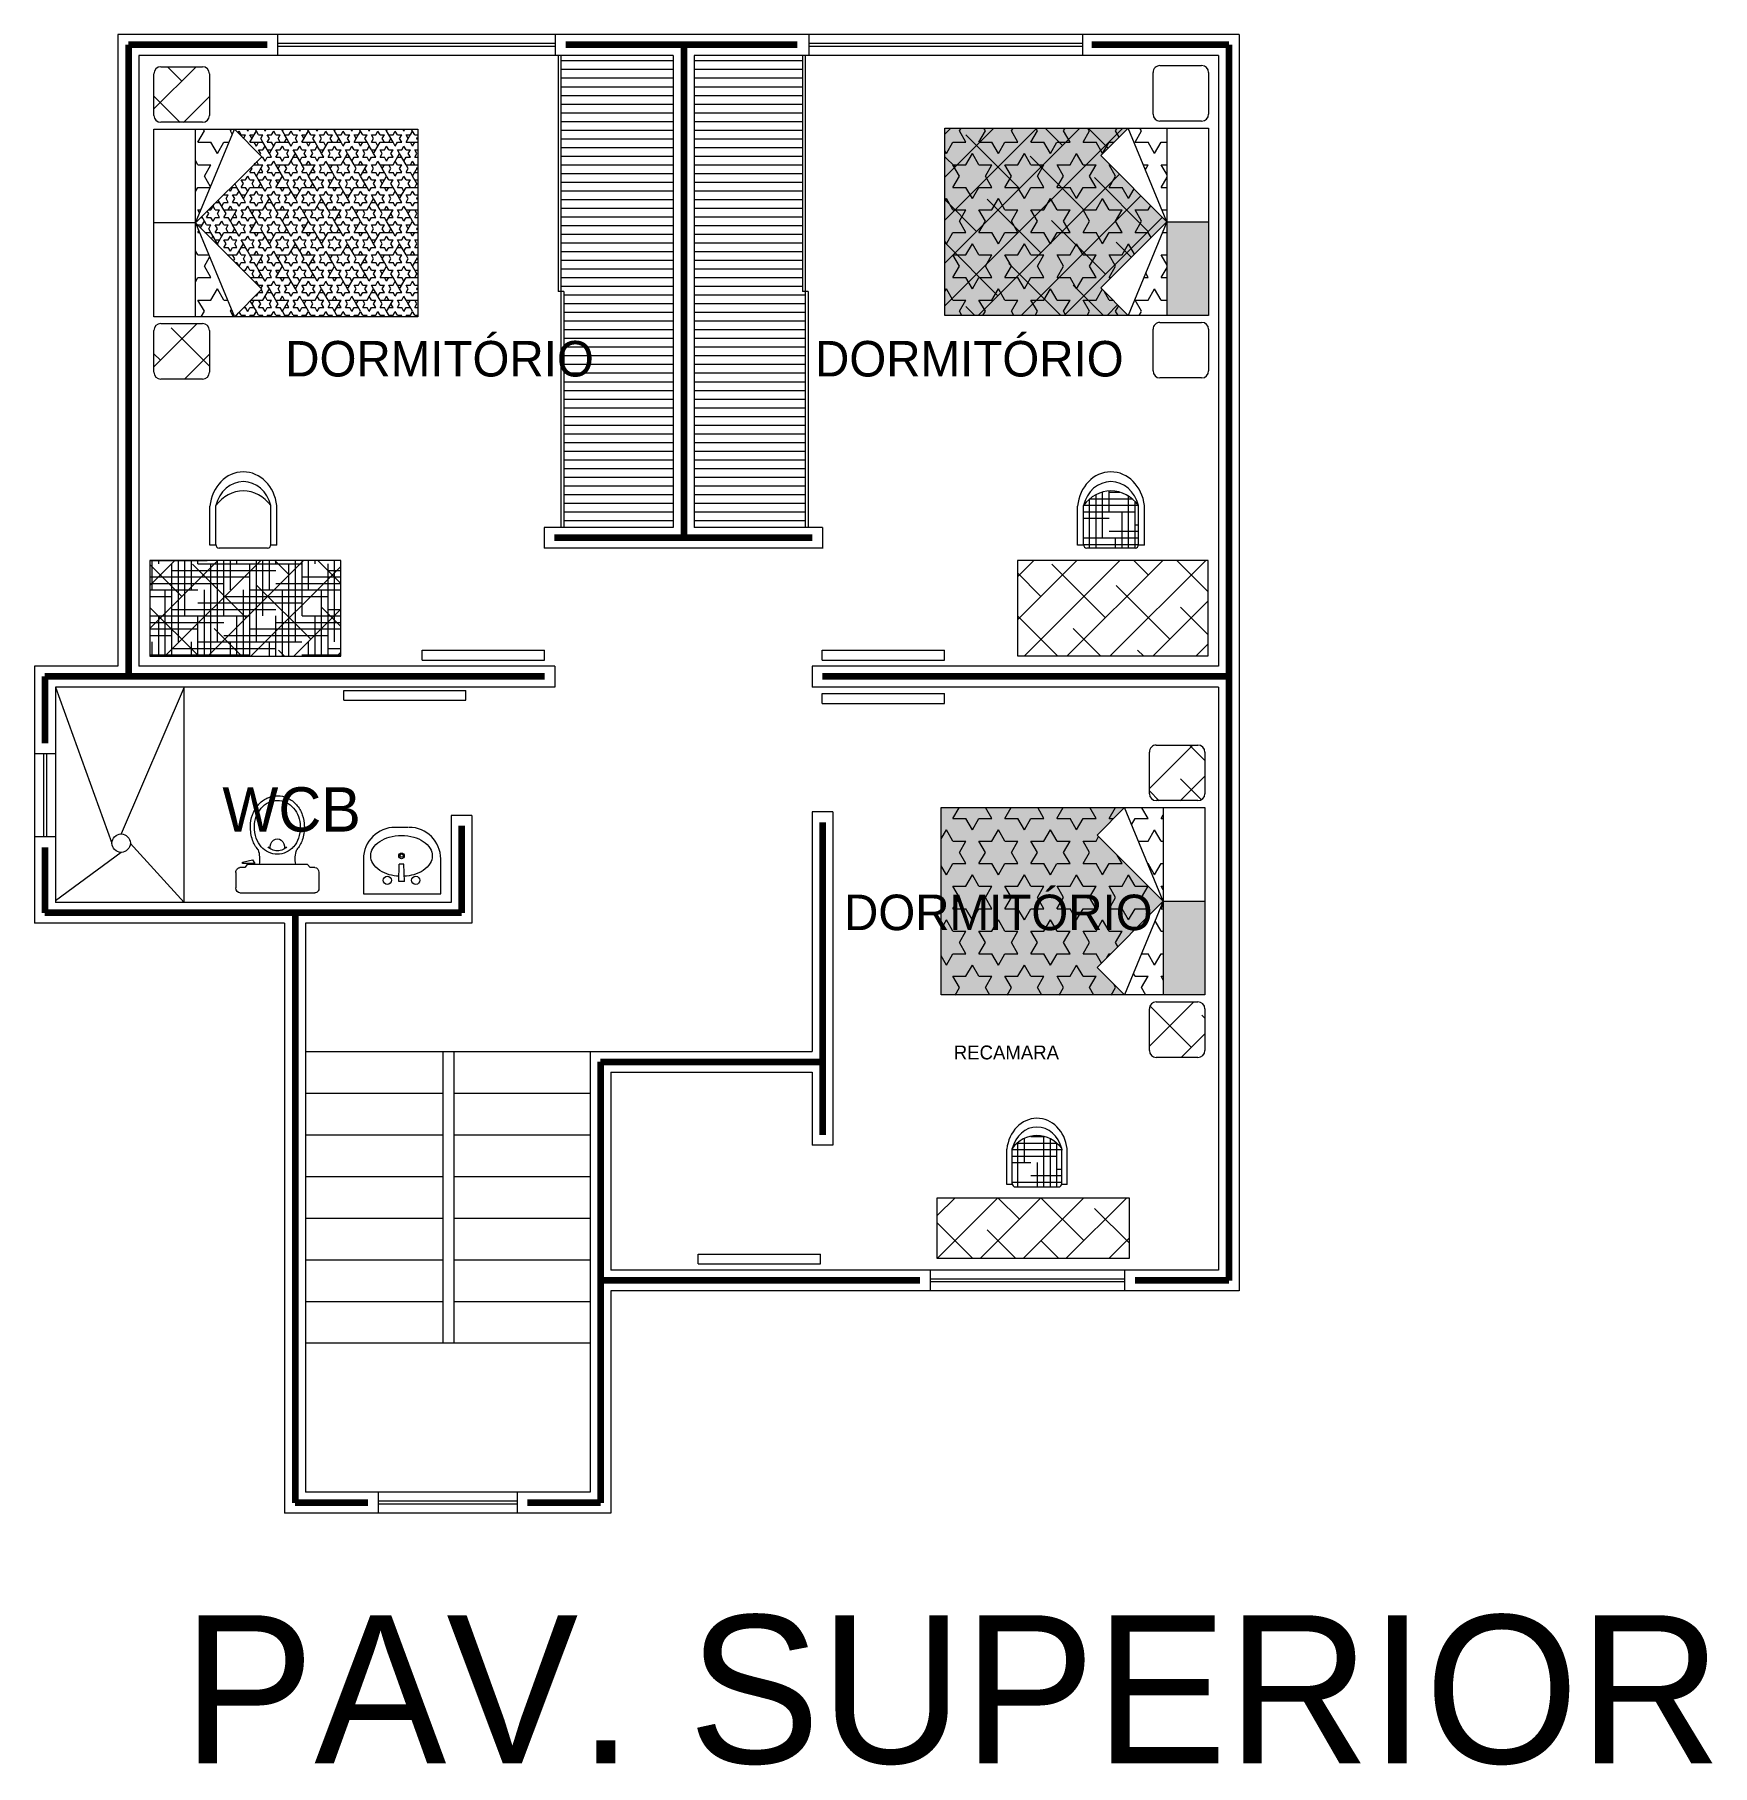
# Model space of a CAD drawing. Header units: millimetres. Extents: x 180.2 to 212.9, y 178.4 to 260.3.
# Drawn here: x 193.81 to 205.15, y 242.75 to 254.45 of the extents above; entities that cross this region are included whole.
import ezdxf

# ---------------------------------------------------------------- set-up
doc = ezdxf.new("R2010")
doc.units = ezdxf.units.MM
for name, color, linetype, lineweight in [('eje', 141, 'Continuous', 100), ('fachda 1', 84, 'Continuous', 13), ('muebles', 6, 'Continuous', 15), ('muros', 1, 'Continuous', 18), ('niveles', 56, 'Continuous', 13), ('pisos', 42, 'Continuous', 5), ('puertas y ventanas', 177, 'Continuous', 15), ('ventanas', 4, 'Continuous', 15)]:
    doc.layers.add(name, color=color, linetype=linetype, lineweight=lineweight)
pattern_1 = [(0, (137.90045, 78.770634), (0.17596875, 0.043992187), [0.703875, -0.3519375]), (90, (137.90045, 78.770634), (-0.043992188, -0.17596875), [0.703875, -0.3519375])]
pattern_2 = [(45, (137.90045, 78.77063), (-0.14516681, 0.14516681), []), (135, (137.90045, 78.77063), (-0.43550044, 0.14516681), [0.5132422, -0.3079453])]
pattern_3 = [(0, (137.90045, 78.770634), (0, 0.050797803), [0.029328125, -0.029328125]), (60, (137.90045, 78.770634), (-0.043992188, 0.025398901), [0.029328125, -0.029328125]), (120, (137.915114, 78.796033), (-0.043992188, -0.025398901), [0.029328125, -0.029328125])]
pattern_4 = [(0, (137.90045, 78.77063), (0, 0.15239341), [0.08798437, -0.08798437]), (60, (137.90045, 78.77063), (-0.13197656, 0.0761967), [0.08798437, -0.08798437]), (120, (137.94444, 78.84683), (-0.13197656, -0.0761967), [0.08798437, -0.08798437])]

# ---------------------------------------------------------------- blocks, each defined once
blk = doc.blocks.new('A$C240D088B')
for p, q in [((0, 1.446), (0, 0.696)), ((1.5, 1.446), (0, 1.446)), ((1.5, 0.696), (1.5, 1.446)), ((0, 0.696), (1.5, 0.696)), ((1.5, 0.696), (1.05, 0.696)), ((0.503, 0.575), (0.549, 0.575)), ((0.503, 0.575), (0.503, 0.264)), ((0.549, 0.569), (0.549, 0.264)), ((0.576, 0.599), (0.955, 0.599)), ((0.981, 0.575), (1.028, 0.575)), ((0.982, 0.569), (0.982, 0.264)), ((1.028, 0.575), (1.028, 0.267))]:
    blk.add_line(p, q)
for centre, major_axis, start_param, end_param in [((0.576, 0.569), (0, 0.03), 0, 1.570796), ((0.955, 0.569), (0, 0.03), 4.712389, 6.283185), ((0.765, 0.301), (0, 0.302), 1.693833, 4.600285), ((0.765, 0.331), (0, 0.256), 1.836941, 4.446244), ((0.765, 0.472), (0, 0.323), 2.270248, 4.012938)]:
    blk.add_ellipse(centre, major_axis=major_axis, ratio=0.875, start_param=start_param, end_param=end_param)
blk = doc.blocks.new('A$C1EAA5CD8')
at = {"layer": 'muebles'}
for p, q in [((0.05, 2.25), (0.35, 2.25)), ((0, 1.9), (0, 2.2)), ((0.4, 2.2), (0.4, 1.9)), ((0, 0.45), (0, 1.8)), ((0, 1.8), (1.9, 1.8)), ((0.35, 1.85), (0.05, 1.85)), ((0.3, 1.125), (0.58, 1.8)), ((0.3, 0.45), (0.3, 1.8)), ((0.58, 1.8), (0.777, 1.602)), ((1.9, 1.8), (1.9, 0.45)), ((0.3, 1.125), (0.777, 1.602)), ((0.3, 1.125), (0, 1.125)), ((0.3, 1.125), (0.58, 0.45)), ((0.3, 1.125), (0.777, 0.648)), ((0.58, 0.45), (0.777, 0.648)), ((1.9, 0.45), (0, 0.45)), ((0.05, 0.4), (0.35, 0.4)), ((0, 0.05), (0, 0.35)), ((0.4, 0.35), (0.4, 0.05)), ((0.35, 0), (0.05, 0))]:
    blk.add_line(p, q, dxfattribs=at)
for centre, start, end in [((0.05, 2.2), 90, 180), ((0.35, 2.2), 0, 90), ((0.05, 1.9), 180, 270), ((0.35, 1.9), 270, 0), ((0.05, 0.35), 90, 180), ((0.35, 0.35), 0, 90), ((0.05, 0.05), 180, 270), ((0.35, 0.05), 270, 0)]:
    blk.add_arc(centre, 0.05, start, end, dxfattribs=at)

msp = doc.modelspace()

# ---------------------------------------------------------------- hatches: boundary and pattern name
at = {"layer": 'muebles', "linetype": 'Continuous'}
h = msp.add_hatch(dxfattribs=at)
h.set_pattern_fill('LINE', color=256, scale=0.46925, style=0)
h.set_pattern_definition([(0, (137.90045, 78.770634), (0, 0.05865625), [])])
h.paths.add_polyline_path([(199.001, 254.305), (198.269, 254.305), (198.269, 251.114), (199.02, 251.114), (199.02, 252.71), (199.001, 252.71)])
h.paths.add_polyline_path([(198.128, 253.508), (198.128, 254.305), (197.368, 254.305), (197.368, 252.71), (197.387, 252.71), (197.387, 251.114), (198.128, 251.114)])
h = msp.add_hatch(dxfattribs=at)
h.set_pattern_fill('ANSI38', color=256, scale=1.642375, style=0)
h.set_pattern_definition(pattern_2)
h.paths.add_polyline_path([(194.617, 253.9, 0.414214), (194.664, 253.853), (194.945, 253.853, 0.414214), (194.992, 253.9), (194.992, 254.182, 0.414214), (194.945, 254.229), (194.664, 254.229, 0.414214), (194.617, 254.182)])
h.paths.add_polyline_path([(194.945, 252.117, 0.414214), (194.992, 252.164), (194.992, 252.445, 0.414214), (194.945, 252.492), (194.664, 252.492, 0.414214), (194.617, 252.445), (194.617, 252.164, 0.414214), (194.664, 252.117)])
h.paths.add_polyline_path([(195.88, 250.246), (195.88, 250.891), (194.59, 250.891), (194.59, 250.246)])
h = msp.add_hatch(dxfattribs=at)
h.set_pattern_fill('STARS', color=256, scale=0.234625, style=0)
h.set_pattern_definition(pattern_3)
h.paths.add_polyline_path([(196.4, 253.806), (195.161, 253.806), (195.346, 253.621), (194.898, 253.173), (195.346, 252.725), (195.161, 252.539), (196.4, 252.539)])
h = msp.add_hatch(dxfattribs=at)
h.set_pattern_fill('STARS', color=256, scale=0.703875, style=0)
h.set_pattern_definition(pattern_4)
h.paths.add_polyline_path([(195.346, 253.621), (194.898, 253.173), (195.346, 252.725), (195.161, 252.539), (196.4, 252.539), (196.4, 253.806), (195.161, 253.806)])
h.paths.add_polyline_path([(194.898, 253.173), (195.161, 253.806), (194.898, 253.806)])
h.paths.add_polyline_path([(194.898, 252.539), (195.161, 252.539), (194.898, 253.173)])
h = msp.add_hatch(dxfattribs=at)
h.set_pattern_fill('STARS', color=256, scale=0.234625, style=0)
h.set_pattern_definition(pattern_3)
h.paths.add_polyline_path([(199.963, 252.547), (201.203, 252.547), (201.017, 252.733), (201.465, 253.181), (201.017, 253.629), (201.203, 253.814), (199.963, 253.814)])
h.paths.add_polyline_path([(201.465, 252.547), (201.746, 252.547), (201.746, 253.181), (201.465, 253.181)])
h.paths.add_polyline_path([(199.938, 247.953), (201.177, 247.953), (200.992, 248.139), (201.44, 248.587), (200.992, 249.035), (201.177, 249.22), (199.938, 249.22)])
h.paths.add_polyline_path([(201.44, 247.953), (201.721, 247.953), (201.721, 248.587), (201.44, 248.587)])
h = msp.add_hatch(dxfattribs=at)
h.set_pattern_fill('STARS', color=256, scale=0.703875, style=0)
h.set_pattern_definition(pattern_4)
h.paths.add_polyline_path([(201.017, 252.733), (201.465, 253.181), (201.017, 253.629), (201.203, 253.814), (199.963, 253.814), (199.963, 252.547), (201.203, 252.547)])
h.paths.add_polyline_path([(201.465, 253.181), (201.203, 252.547), (201.465, 252.547)])
h.paths.add_polyline_path([(201.203, 253.814), (201.465, 253.181), (201.465, 253.814)], flags=16)
h.paths.add_polyline_path([(200.992, 249.035), (201.177, 249.22), (199.938, 249.22), (199.938, 247.953), (201.177, 247.953), (200.992, 248.139), (201.44, 248.587)])
h.paths.add_polyline_path([(201.44, 249.22), (201.177, 249.22), (201.44, 248.587)], flags=17)
h.paths.add_polyline_path([(201.44, 248.587), (201.177, 247.953), (201.44, 247.953)])
h = msp.add_hatch(dxfattribs=at)
h.set_pattern_fill('ANSI38', color=256, scale=1.642375, style=0)
h.set_pattern_definition(pattern_2)
h.paths.add_polyline_path([(199.963, 252.547), (201.203, 252.547), (201.017, 252.733), (201.465, 253.181), (201.017, 253.629), (201.203, 253.814), (199.963, 253.814)])
h.paths.add_polyline_path([(201.744, 250.891), (200.454, 250.891), (200.454, 250.246), (201.744, 250.246)])
h = msp.add_hatch(dxfattribs=at)
h.set_pattern_fill('HOUND', color=256, scale=0.703875, style=0)
h.set_pattern_definition(pattern_1)
h.paths.add_polyline_path([(195.88, 250.246), (195.88, 250.891), (194.59, 250.891), (194.59, 250.246)])
edge = h.paths.add_edge_path()
edge.add_ellipse((201.086, 251.083), major_axis=(0, -0.278), ratio=0.875, start_angle=130.0756, end_angle=229.9244)
edge.add_line((200.9, 251.262), (200.9, 251))
edge.add_ellipse((200.923, 251), major_axis=(0, -0.0258), ratio=0.875, start_angle=270, end_angle=360)
edge.add_line((200.923, 250.974), (201.249, 250.974))
edge.add_ellipse((201.249, 251), major_axis=(0, -0.0258), ratio=0.875, start_angle=0, end_angle=90)
edge.add_line((201.272, 251), (201.272, 251.262))
h = msp.add_hatch(dxfattribs=at)
h.set_pattern_fill('HOUND', color=256, scale=0.703875, style=0)
h.set_pattern_definition(pattern_1)
edge = h.paths.add_edge_path()
edge.add_ellipse((200.586, 246.754), major_axis=(0, -0.25), ratio=0.875, start_angle=130.0756, end_angle=229.9244)
edge.add_line((200.418, 246.915), (200.418, 246.679))
edge.add_ellipse((200.439, 246.679), major_axis=(0, -0.0232), ratio=0.875, start_angle=270, end_angle=360)
edge.add_line((200.439, 246.655), (200.733, 246.655))
edge.add_ellipse((200.733, 246.679), major_axis=(0, -0.0232), ratio=0.875, start_angle=0, end_angle=90)
edge.add_line((200.753, 246.679), (200.753, 246.915))

# ---------------------------------------------------------------- linework, layer by layer
at = {"layer": 'eje'}
for p, q in [((195.383, 254.376), (194.445, 254.376)), ((194.445, 254.376), (194.445, 250.106)), ((198.966, 254.376), (197.401, 254.376)), ((198.199, 254.376), (198.199, 251.044)), ((201.882, 254.376), (200.956, 254.376)), ((201.882, 254.376), (201.882, 246.023)), ((199.067, 251.044), (197.326, 251.044)), ((197.258, 250.106), (193.881, 250.106)), ((193.881, 250.106), (193.881, 249.655)), ((201.882, 250.106), (199.137, 250.106)), ((199.137, 249.12), (199.137, 247.009)), ((196.697, 249.097), (196.697, 248.51)), ((193.881, 248.951), (193.881, 248.51)), ((196.697, 248.51), (193.881, 248.51)), ((195.571, 248.51), (195.571, 244.521)), ((197.635, 247.501), (199.137, 247.501)), ((197.635, 247.501), (197.635, 244.521)), ((199.794, 246.023), (197.635, 246.023)), ((201.882, 246.023), (201.249, 246.023)), ((196.063, 244.521), (195.571, 244.521)), ((196.063, 244.521), (195.571, 244.521)), ((197.635, 244.521), (197.143, 244.521)), ((197.635, 244.521), (197.143, 244.521))]:
    msp.add_line(p, q, dxfattribs=at)
at = {"layer": 'muebles'}
for p, q in [((197.349, 254.305), (197.349, 252.71)), ((197.368, 254.305), (197.368, 251.114)), ((197.368, 254.305), (197.368, 251.114)), ((199.001, 254.305), (199.001, 252.71)), ((199.02, 254.305), (199.02, 251.114)), ((199.02, 254.305), (199.02, 251.114)), ((197.387, 252.71), (197.349, 252.71)), ((197.387, 252.71), (197.387, 251.114)), ((199.039, 252.71), (199.001, 252.71)), ((199.039, 252.71), (199.039, 251.114)), ((200.86, 250.994), (200.86, 251.259)), ((200.9, 251), (200.9, 251.262)), ((201.272, 251), (201.272, 251.262)), ((201.312, 250.994), (201.312, 251.262)), ((200.9, 250.994), (200.86, 250.994)), ((201.312, 250.994), (201.272, 250.994)), ((201.744, 250.891), (200.454, 250.891)), ((200.454, 250.891), (200.454, 250.246)), ((201.249, 250.974), (200.923, 250.974)), ((201.744, 250.246), (201.744, 250.891)), ((200.454, 250.246), (201.744, 250.246)), ((196.338, 249.087), (196.245, 249.087)), ((195.171, 248.782), (195.171, 248.677)), ((195.231, 248.815), (195.199, 248.815)), ((195.216, 248.851), (195.283, 248.868)), ((195.216, 248.843), (195.216, 248.851)), ((195.299, 248.843), (195.216, 248.843)), ((195.248, 248.835), (195.231, 248.815)), ((195.656, 248.835), (195.248, 248.835)), ((195.283, 248.868), (195.299, 248.843)), ((195.673, 248.815), (195.656, 248.835)), ((195.705, 248.815), (195.673, 248.815)), ((195.734, 248.677), (195.734, 248.782)), ((196.034, 248.873), (196.034, 248.638)), ((196.272, 248.721), (196.276, 248.838)), ((196.306, 248.837), (196.276, 248.837)), ((196.31, 248.721), (196.306, 248.838)), ((196.556, 248.638), (196.556, 248.873)), ((195.199, 248.644), (195.705, 248.644)), ((196.31, 248.721), (196.272, 248.721)), ((196.034, 248.638), (196.556, 248.638)), ((200.382, 246.673), (200.382, 246.912)), ((200.418, 246.679), (200.418, 246.915)), ((200.753, 246.679), (200.753, 246.915)), ((200.789, 246.673), (200.789, 246.915)), ((200.419, 246.673), (200.382, 246.673)), ((200.733, 246.655), (200.439, 246.655)), ((200.789, 246.673), (200.753, 246.673)), ((199.912, 246.583), (201.209, 246.583)), ((199.912, 246.172), (199.912, 246.583)), ((201.209, 246.583), (201.209, 246.172)), ((201.209, 246.172), (199.912, 246.172))]:
    msp.add_line(p, q, dxfattribs=at)
at = {"layer": 'muebles', "linetype": 'Continuous'}
for p, q in [((201.346, 249.349), (201.639, 249.643)), ((201.721, 249.539), (201.618, 249.643)), ((201.554, 249.267), (201.721, 249.434)), ((201.697, 249.273), (201.556, 249.414)), ((201.413, 249.267), (201.346, 249.334)), ((201.346, 247.607), (201.645, 247.906)), ((201.629, 247.6), (201.35, 247.878)), ((201.721, 247.797), (201.701, 247.817)), ((201.56, 247.531), (201.721, 247.692)), ((199.912, 246.173), (200.322, 246.583)), ((199.912, 246.464), (200.032, 246.583)), ((200.201, 246.172), (200.612, 246.583)), ((200.467, 246.438), (200.322, 246.583)), ((200.492, 246.172), (200.903, 246.583)), ((200.903, 246.293), (200.613, 246.583)), ((200.782, 246.172), (201.193, 246.583)), ((201.209, 246.277), (200.975, 246.511)), ((200.153, 246.172), (199.912, 246.413)), ((200.443, 246.172), (200.25, 246.366)), ((201.072, 246.172), (201.209, 246.309)), ((200.733, 246.172), (200.613, 246.293))]:
    msp.add_line(p, q, dxfattribs=at)
at = {"layer": 'muebles'}
for points in [[(196.083, 248.894, -0.140224), (196.097, 248.943, -0.107128), (196.144, 248.992, -0.079661), (196.208, 249.021, -0.067271), (196.291, 249.032, -0.067271), (196.374, 249.021, -0.079661), (196.438, 248.992, -0.107128), (196.485, 248.943, -0.140224), (196.499, 248.894, -0.140224), (196.485, 248.844, -0.107128), (196.438, 248.796, -0.079661), (196.374, 248.767, -0.05296), (196.309, 248.756, -0.067271)], [(196.273, 248.756, -0.05296), (196.208, 248.767, -0.079661), (196.144, 248.796, -0.107128), (196.097, 248.844, -0.140224), (196.083, 248.894, -0.140224)]]:
    msp.add_lwpolyline(points, format="xyb", dxfattribs=at)
for centre, radius in [((196.291, 248.894), 0.0189), ((196.291, 248.896), 0.0113), ((196.195, 248.729), 0.028), ((196.387, 248.729), 0.028)]:
    msp.add_circle(centre, radius, dxfattribs=at)
for centre, start, end in [((196.248, 248.873), 90, 180), ((196.342, 248.873), 0, 90)]:
    msp.add_arc(centre, 0.214, start, end, dxfattribs=at)
for centre, major_axis, start_param, end_param in [((201.086, 251.23), (0, -0.26), 1.693833, 4.600285), ((201.086, 251.204), (0, -0.22), 1.836941, 4.446244), ((201.086, 251.083), (0, -0.278), 2.270248, 4.012938), ((200.923, 251), (0, -0.0258), 4.712389, 6.283185), ((201.249, 251), (0, -0.0258), 0, 1.570796), ((200.586, 246.886), (0, -0.234), 1.693833, 4.600285), ((200.586, 246.863), (0, -0.198), 1.836941, 4.446244), ((200.586, 246.754), (0, -0.25), 2.270248, 4.012938), ((200.439, 246.679), (0, -0.0232), 4.712389, 6.283185), ((200.733, 246.679), (0, -0.0232), 0, 1.570796)]:
    msp.add_ellipse(centre, major_axis=major_axis, ratio=0.875, start_param=start_param, end_param=end_param, dxfattribs=at)
at = {"layer": 'muebles', "extrusion": (0, 0, -1)}
for centre, major_axis, start_param, end_param in [((195.448, 249.091), (0, -0.208), 1.971125, 2.367109), ((195.45, 249.088), (0, 0.212), -0.774484, -0.3852), ((195.45, 249.088), (0, -0.18), 2.367109, 2.756393), ((195.452, 249.084), (0, 0.217), -0.3852, -0.000525), ((195.452, 249.084), (0, 0.185), -0.3852, -0.000525), ((195.452, 249.084), (0, -0.217), 3.141068, 3.525743), ((195.452, 249.084), (0, -0.185), 3.141068, 3.525743), ((195.454, 249.088), (0, -0.18), 3.525743, 3.915027), ((195.454, 249.088), (0, -0.212), 3.525743, 3.915027), ((195.456, 249.091), (0, 0.208), 0.773434, 1.169418), ((195.444, 249.093), (0, 0.203), 4.711864, 5.112718), ((195.444, 249.093), (0, 0.171), 4.711864, 5.112718), ((195.448, 249.091), (0, -0.176), 1.971125, 2.367109), ((195.456, 249.091), (0, -0.176), 3.915027, 4.31101), ((195.46, 249.093), (0, 0.171), 1.169418, 1.570271), ((195.46, 249.093), (0, -0.203), 4.31101, 4.711864), ((195.503, 249.093), (0, -0.272), 1.224856, 1.570795), ((195.448, 249.082), (0, 0.208), 3.933521, 4.31101), ((195.504, 249.093), (0, -0.241), 1.233588, 1.570858), ((195.448, 249.082), (0, 0.176), 3.915027, 4.31101), ((195.452, 248.952), (0, -0.0567), 1.411596, 4.87159), ((195.456, 249.082), (0, 0.176), 1.971125, 2.367109), ((195.456, 249.082), (0, -0.208), -1.170467, -0.794259), ((195.4, 249.093), (0, -0.241), 4.71145, 5.04871), ((195.401, 249.093), (0, 0.272), 1.569898, 1.915828), ((195.18, 248.872), (0, 0.177), 1.197247, 1.777507), ((195.45, 249.085), (0, 0.18), 3.525743, 3.915027), ((195.46, 249.054), (0, 0.129), 3.5718, 3.832719), ((195.452, 249.09), (0, -0.185), -0.000525, 0.38415), ((195.452, 249.035), (0, 0.107), 3.141593, 3.5718), ((195.452, 249.035), (0, -0.107), -0.430207, 0), ((195.452, 249.09), (0, -0.185), -0.3852, -0.000525), ((195.444, 249.054), (0, 0.129), 2.450467, 2.711385), ((195.454, 249.085), (0, 0.18), 2.367109, 2.756393), ((195.724, 248.872), (0, -0.177), 1.364085, 1.944346), ((195.199, 248.782), (0, -0.0328), 1.570796, 3.141593), ((195.705, 248.782), (0, 0.0328), 0, 1.570796), ((195.199, 248.677), (0, 0.0328), 3.141593, 4.712389), ((195.705, 248.677), (0, 0.0328), 1.570796, 3.141593)]:
    msp.add_ellipse(centre, major_axis=major_axis, ratio=0.857143, start_param=start_param, end_param=end_param, dxfattribs=at)
at = {"layer": 'muros'}
for p, q in [((201.953, 254.446), (194.374, 254.446)), ((194.374, 254.446), (194.374, 250.176)), ((195.453, 254.446), (195.453, 254.305)), ((197.33, 254.446), (197.33, 254.305)), ((199.045, 254.446), (199.045, 254.305)), ((200.894, 254.446), (200.894, 254.305)), ((201.953, 254.446), (201.953, 245.953)), ((198.128, 254.305), (194.515, 254.305)), ((194.515, 254.305), (194.515, 250.176)), ((198.128, 254.305), (198.128, 253.444)), ((198.269, 254.305), (198.269, 251.114)), ((201.812, 254.305), (198.269, 254.305)), ((201.812, 254.305), (201.812, 250.176)), ((201.812, 254.305), (201.812, 250.176)), ((198.128, 253.508), (198.128, 251.114)), ((198.128, 251.114), (197.255, 251.114)), ((197.255, 251.114), (197.255, 250.974)), ((199.137, 251.114), (198.269, 251.114)), ((199.137, 251.114), (199.137, 250.972)), ((199.137, 250.974), (197.255, 250.974)), ((194.374, 250.176), (193.811, 250.176)), ((193.811, 250.176), (193.811, 248.44)), ((197.328, 250.176), (194.515, 250.176)), ((197.328, 250.176), (197.328, 250.035)), ((199.067, 250.176), (199.067, 250.035)), ((201.812, 250.176), (199.067, 250.176)), ((197.328, 250.035), (193.952, 250.035)), ((193.952, 250.035), (193.952, 248.58)), ((201.812, 250.035), (199.067, 250.035)), ((201.812, 250.035), (201.812, 246.093)), ((201.812, 250.035), (201.812, 246.093)), ((193.952, 249.585), (193.811, 249.585)), ((196.627, 249.167), (196.627, 248.58)), ((196.767, 249.167), (196.627, 249.167)), ((196.767, 249.167), (196.767, 248.44)), ((199.207, 249.191), (199.067, 249.191)), ((193.952, 249.022), (193.811, 249.022)), ((195.876, 248.58), (193.952, 248.58)), ((196.627, 248.58), (195.579, 248.58)), ((195.5, 248.44), (193.811, 248.44)), ((195.5, 248.44), (195.5, 244.451)), ((195.641, 248.44), (195.641, 244.592)), ((196.767, 248.44), (195.641, 248.44)), ((196.57, 247.572), (196.57, 245.601)), ((196.645, 247.572), (196.645, 245.601)), ((197.565, 247.572), (199.067, 247.572)), ((197.565, 247.572), (199.067, 247.572)), ((197.565, 247.572), (197.565, 244.592)), ((197.706, 247.431), (199.067, 247.431)), ((197.706, 247.431), (197.706, 246.093)), ((199.207, 246.938), (199.067, 246.938)), ((199.067, 246.093), (197.706, 246.093)), ((201.812, 246.093), (199.067, 246.093)), ((201.953, 245.953), (197.706, 245.953)), ((197.706, 245.953), (197.706, 244.451)), ((197.565, 244.592), (195.641, 244.592)), ((196.134, 244.592), (196.134, 244.451)), ((197.072, 244.592), (197.072, 244.451)), ((197.706, 244.451), (195.5, 244.451))]:
    msp.add_line(p, q, dxfattribs=at)
at = {"layer": 'muros', "linetype": 'Continuous'}
for p, q in [((199.067, 249.191), (199.067, 247.572)), ((199.207, 249.191), (199.207, 246.938)), ((196.57, 247.572), (196.645, 247.572)), ((199.067, 247.431), (199.067, 246.938)), ((199.864, 246.093), (199.864, 245.953)), ((201.178, 246.093), (201.178, 245.953)), ((196.57, 245.601), (196.645, 245.601))]:
    msp.add_line(p, q, dxfattribs=at)
at = {"layer": 'niveles'}
for p, q in [((195.641, 247.572), (197.565, 247.572)), ((195.641, 247.29), (196.57, 247.29)), ((196.645, 247.29), (197.565, 247.29)), ((195.641, 247.009), (196.57, 247.009)), ((196.645, 247.009), (197.565, 247.009)), ((195.641, 246.727), (196.57, 246.727)), ((196.645, 246.727), (197.565, 246.727)), ((195.641, 246.445), (196.57, 246.445)), ((196.645, 246.445), (197.565, 246.445)), ((195.641, 246.164), (196.57, 246.164)), ((196.645, 246.164), (197.565, 246.164)), ((195.641, 245.882), (196.57, 245.882)), ((196.645, 245.882), (197.565, 245.882)), ((195.641, 245.601), (197.565, 245.601))]:
    msp.add_line(p, q, dxfattribs=at)
at = {"layer": 'pisos'}
for p, q in [((193.952, 250.035), (194.334, 248.98)), ((194.821, 250.035), (194.396, 249.042)), ((194.821, 248.58), (194.821, 250.035)), ((194.396, 248.918), (193.952, 248.59)), ((194.458, 248.98), (194.821, 248.58))]:
    msp.add_line(p, q, dxfattribs=at)
msp.add_circle((194.396, 248.98), 0.0621, dxfattribs=at)
at = {"layer": 'puertas y ventanas'}
for p, q in [((196.431, 250.218), (196.431, 250.284)), ((196.431, 250.284), (197.257, 250.284)), ((197.257, 250.218), (197.257, 250.284)), ((199.135, 250.218), (199.135, 250.284)), ((199.135, 250.284), (199.961, 250.284)), ((199.961, 250.218), (199.961, 250.284)), ((196.431, 250.218), (197.257, 250.218)), ((199.135, 250.218), (199.961, 250.218)), ((195.9, 250.012), (196.726, 250.012)), ((195.9, 249.946), (195.9, 250.012)), ((195.9, 249.946), (196.726, 249.946)), ((196.726, 249.946), (196.726, 250.012)), ((199.135, 249.991), (199.961, 249.991)), ((199.135, 249.925), (199.135, 249.991)), ((199.961, 249.925), (199.961, 249.991)), ((199.135, 249.925), (199.961, 249.925)), ((198.297, 246.202), (199.123, 246.202)), ((198.297, 246.136), (198.297, 246.202)), ((199.123, 246.136), (199.123, 246.202)), ((198.297, 246.136), (199.123, 246.136))]:
    msp.add_line(p, q, dxfattribs=at)
at = {"layer": 'ventanas'}
for p, q in [((197.33, 254.385), (195.453, 254.385)), ((200.894, 254.385), (199.045, 254.385)), ((197.33, 254.366), (195.453, 254.366)), ((200.894, 254.366), (199.045, 254.366)), ((193.872, 249.585), (193.872, 249.022)), ((193.891, 249.585), (193.891, 249.022)), ((201.178, 246.032), (199.864, 246.032)), ((201.178, 246.014), (199.864, 246.014)), ((197.072, 244.531), (196.134, 244.531)), ((197.072, 244.512), (196.134, 244.512))]:
    msp.add_line(p, q, dxfattribs=at)

# ---------------------------------------------------------------- block references
at = {"layer": 'muebles', "xscale": 0.9385000000000048, "yscale": 0.9385000000000048, "zscale": 0.9384999999999999}
msp.add_blockref('A$C1EAA5CD8', (194.617, 252.117), dxfattribs=at)
at = {"layer": 'muebles', "rotation": 180}
for name, p, xscale, yscale, zscale in [('A$C1EAA5CD8', (201.746, 254.237), 0.9385000000000048, 0.9385000000000048, 0.9384999999999999), ('A$C240D088B', (195.88, 251.489), 0.8602025165198484, 0.8602025165198484, 0.8602025165198506), ('A$C1EAA5CD8', (201.721, 249.643), 0.9385000000000048, 0.9385000000000048, 0.9384999999999999)]:
    msp.add_blockref(name, p, dxfattribs=dict(at, xscale=xscale, yscale=yscale, zscale=zscale))

# ---------------------------------------------------------------- texts
for s, height, p in [('DORMITÓRIO', 0.24, (195.505, 252.135)), ('DORMITÓRIO', 0.24, (199.086, 252.135)), ('WCB', 0.3, (195.08, 249.058)), ('DORMITÓRIO', 0.24, (199.282, 248.392)), ('PAV. SUPERIOR', 1, (194.81, 242.76))]:
    msp.add_text(s, height=height).set_placement(p)
at = {"layer": 'fachda 1', "lineweight": 13, "insert": (200.024, 247.612), "char_height": 0.0938, "width": 0.72865, "attachment_point": 1}
msp.add_mtext('RECAMARA', dxfattribs=at)

doc.saveas('drawing.dxf')
